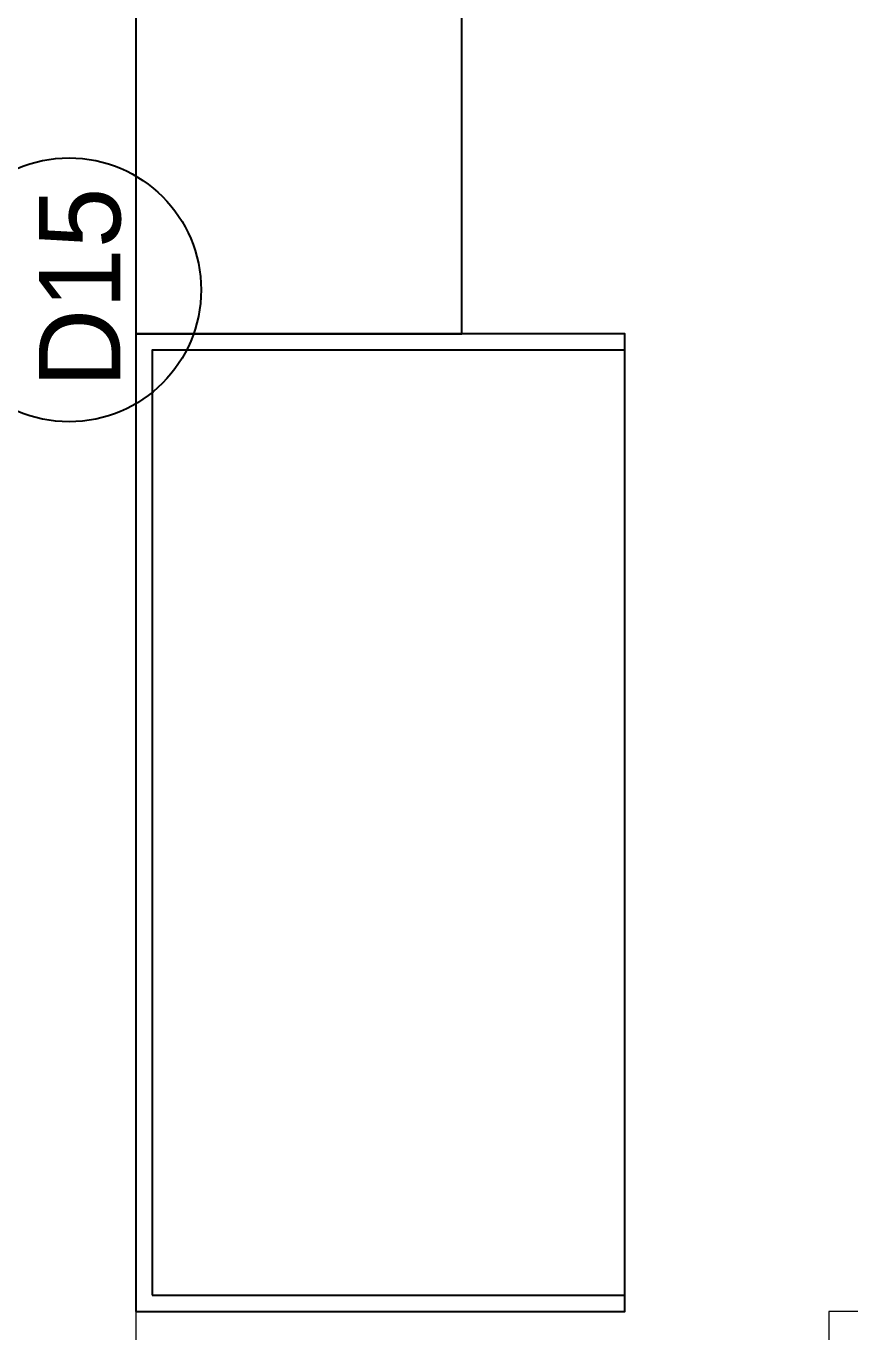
# Model space of a CAD drawing. Header units: metres. Extents: x 0 to 2861, y -1 to 1496.
# Drawn here: x 24.89 to 25.901, y 4.6 to 6.203 of the extents above; entities that cross this region are included whole.
import ezdxf

# ---------------------------------------------------------------- set-up
doc = ezdxf.new("R2010")
doc.units = ezdxf.units.M
doc.layers.add('ARS-FURNITURE', color=252, linetype='Continuous')
doc.layers.add('TEKS', color=7, linetype='Continuous')
doc.layers.add('ARS_DINDING', color=1, linetype='Continuous', lineweight=15)

msp = doc.modelspace()

# ---------------------------------------------------------------- linework, layer by layer
at = {"layer": 'ARS-FURNITURE'}
for points in [[(25.0248, 5.825), (25.4248, 5.825), (25.4248, 6.225), (25.0248, 6.225)], [(25.0248, 4.625), (25.6248, 4.625), (25.6248, 5.825), (25.0248, 5.825)], [(25.0448, 4.645), (25.6248, 4.645), (25.6248, 5.805), (25.0448, 5.805)]]:
    msp.add_lwpolyline(points, close=True, dxfattribs=at)
at = {"layer": 'ARS_DINDING', "color": 251}
for points in [[(24.8748, 4.75), (24.8748, 6.68), (25.0248, 6.68), (25.0248, 4.125)], [(26.0248, 4.475), (26.0498, 4.475), (26.0498, 4.625), (25.8748, 4.625), (25.8748, 4.125)]]:
    msp.add_lwpolyline(points, dxfattribs=at)
at = {"layer": 'TEKS', "color": 5}
msp.add_circle((24.9431, 5.8788), 0.1619, dxfattribs=at)

# ---------------------------------------------------------------- texts
at = {"layer": 'TEKS', "insert": (24.906, 5.759), "char_height": 0.1, "attachment_point": 1, "rotation": 90}
msp.add_mtext_dynamic_manual_height_columns('D15', width=29.643153, gutter_width=1, heights=[0], dxfattribs=at)

doc.saveas('drawing.dxf')
